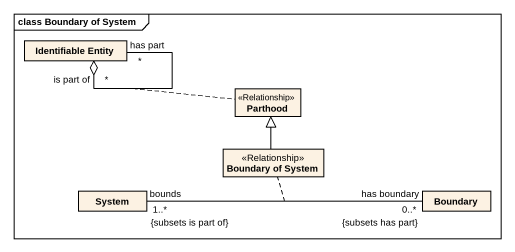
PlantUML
@startuml
mainframe class Boundary of System
hide circle
hide empty members
class "Identifiable Entity" as Identifiable_Entity
class Parthood <<Relationship>>
class "Boundary of System" as Boundary_of_System <<Relationship>>
class System
class "Boundary" as Boundary_
Identifiable_Entity "is part of\n*" o-- "has part\n*" Identifiable_Entity
(Identifiable_Entity, Identifiable_Entity) .. Parthood
Boundary_of_System -up-|> Parthood
System "bounds\n1..*\n{subsets is part of}" -right- "has boundary\n0..*\n{subsets has part}" Boundary_
(System, Boundary_) .. Boundary_of_System
@enduml
